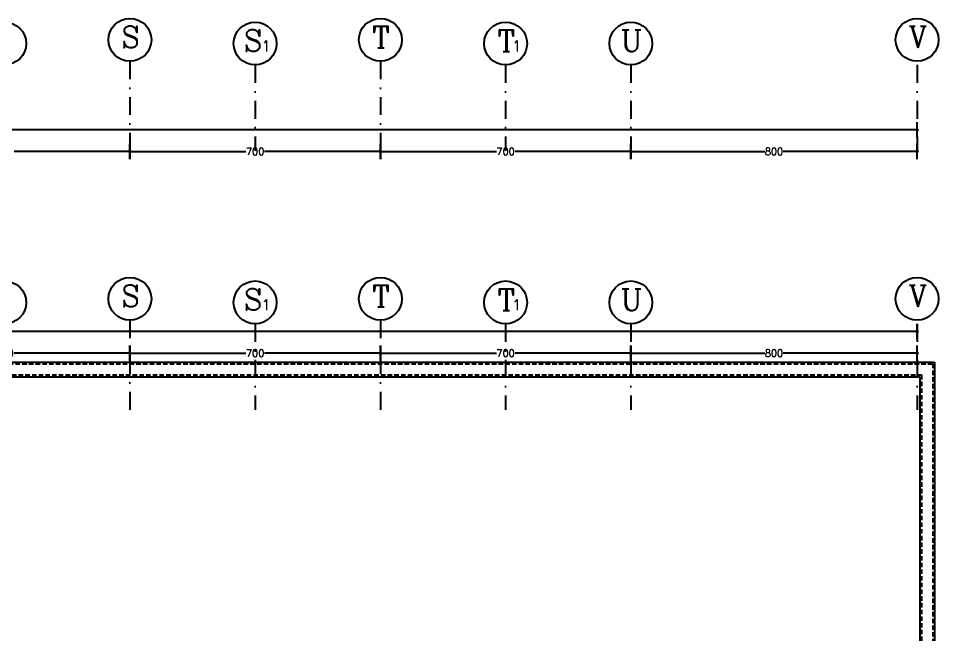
# Model space of a CAD drawing. Header units: inches. Extents: x 567429 to 582707, y 126347 to 133675.
# Drawn here: x 580131 to 582703, y 131952 to 133675 of the extents above; entities that cross this region are included whole.
import ezdxf
from ezdxf.enums import TextEntityAlignment as Align

# ---------------------------------------------------------------- set-up
doc = ezdxf.new("R2010")
doc.units = ezdxf.units.IN
doc.header["$MEASUREMENT"] = 0
doc.header["$PDMODE"] = 66
for name, pattern in [('DASHDOT2', [0.5, 0.25, -0.125, 0, -0.125]), ('DASHED2', [0.375, 0.25, -0.125]), ('HIDDEN', [0.375, 0.25, -0.125])]:
    doc.linetypes.add(name, pattern=pattern)
for name, color, linetype in [('2', 1, 'Continuous'), ('axx', 8, 'DASHED2'), ('DIM', 15, 'Continuous'), ('win', 1, 'Continuous')]:
    doc.layers.add(name, color=color, linetype=linetype)
doc.styles.add('ROMANS', font='romans.shx')
doc.styles.add('style1', font='romanc.shx', dxfattribs={"oblique": 5, "height": 25})
doc.dimstyles.new('DIM 1-100', dxfattribs={"dimtxt": 20, "dimasz": 1, "dimexe": 1, "dimexo": 0.08, "dimgap": 0.09, "dimtad": 0, "dimdec": 0, "dimzin": 0, "dimdsep": 46, "dimtxsty": 'ROMANS', "dimblk": 'KHAT', "dimcen": 0.09, "dimse1": 1, "dimse2": 1, "dimclrd": 15, "dimclre": 15, "dimclrt": 6, "dimadec": 0, "dimazin": 0, "dimtfac": 1, "dimtdec": 0, "dimtix": 1, "dimtmove": 2, "dimatfit": 3, "dimfxl": 1, "dimtolj": 1, "dimtzin": 0, "dimarcsym": 2})

# ---------------------------------------------------------------- blocks, each defined once
blk = doc.blocks.new('KHAT')
at = {"layer": 'DIM', "ltscale": 0.5}
blk.add_line((0, -21.5), (0, 21.5), dxfattribs=at)
at = {"layer": 'DIM', "ltscale": 0.5, "const_width": 4.75}
blk.add_lwpolyline([(-2.4, 0, 1), (2.4, 0, 1)], format="xyb", close=True, dxfattribs=at)
blk = doc.blocks.new('*D237')
at = {"color": 15, "lineweight": -2, "transparency": 16777216}
for p, q in [((11651, 6931.2), (11974.2, 6931.2)), ((12349, 6931.2), (12025.8, 6931.2))]:
    blk.add_line(p, q, dxfattribs=at)
at = {"layer": 'Defpoints', "color": 0, "transparency": 16777216}
for p in [(12350, 6931.2), (11650, 6850.8), (12350, 6850.8)]:
    blk.add_point(p, dxfattribs=at)
at = {"color": 15, "lineweight": -2, "transparency": 16777216, "rotation": 180}
blk.add_blockref('KHAT', (11650, 6931.2), dxfattribs=at)
at = {"color": 15, "lineweight": -2, "transparency": 16777216}
blk.add_blockref('KHAT', (12350, 6931.2), dxfattribs=at)
at = {"color": 6, "transparency": 16777216, "insert": (12000, 6931.2), "char_height": 20, "attachment_point": 5, "style": 'ROMANS'}
blk.add_mtext('\\A1;700', dxfattribs=at)
blk = doc.blocks.new('*D238')
at = {"color": 15, "lineweight": -2, "transparency": 16777216}
for p, q in [((12351, 6931.2), (12674.2, 6931.2)), ((13049, 6931.2), (12725.8, 6931.2))]:
    blk.add_line(p, q, dxfattribs=at)
at = {"layer": 'Defpoints', "color": 0, "transparency": 16777216}
for p in [(13050, 6931.2), (12350, 6850.8), (13050, 6850.8)]:
    blk.add_point(p, dxfattribs=at)
at = {"color": 15, "lineweight": -2, "transparency": 16777216, "rotation": 180}
blk.add_blockref('KHAT', (12350, 6931.2), dxfattribs=at)
at = {"color": 15, "lineweight": -2, "transparency": 16777216}
blk.add_blockref('KHAT', (13050, 6931.2), dxfattribs=at)
at = {"color": 6, "transparency": 16777216, "insert": (12700, 6931.2), "char_height": 20, "attachment_point": 5, "style": 'ROMANS'}
blk.add_mtext('\\A1;700', dxfattribs=at)
blk = doc.blocks.new('*D239')
at = {"color": 15, "lineweight": -2, "transparency": 16777216}
for p, q in [((13051, 6931.2), (13374.2, 6931.2)), ((13749, 6931.2), (13425.8, 6931.2))]:
    blk.add_line(p, q, dxfattribs=at)
at = {"layer": 'Defpoints', "color": 0, "transparency": 16777216}
for p in [(13750, 6931.2), (13050, 6850.8), (13750, 6850.8)]:
    blk.add_point(p, dxfattribs=at)
at = {"color": 15, "lineweight": -2, "transparency": 16777216, "rotation": 180}
blk.add_blockref('KHAT', (13050, 6931.2), dxfattribs=at)
at = {"color": 15, "lineweight": -2, "transparency": 16777216}
blk.add_blockref('KHAT', (13750, 6931.2), dxfattribs=at)
at = {"color": 6, "transparency": 16777216, "insert": (13400, 6931.2), "char_height": 20, "attachment_point": 5, "style": 'ROMANS'}
blk.add_mtext('\\A1;700', dxfattribs=at)
blk = doc.blocks.new('*D245')
at = {"color": 15, "lineweight": -2, "transparency": 16777216}
for p, q in [((1, 6991.5), (7034.2, 6991.5)), ((14549, 6991.5), (7121, 6991.5))]:
    blk.add_line(p, q, dxfattribs=at)
at = {"layer": 'Defpoints', "color": 0, "transparency": 16777216}
for p in [(0, 6991.2), (14550, 6991.5), (14550, 6931.2)]:
    blk.add_point(p, dxfattribs=at)
at = {"color": 15, "lineweight": -2, "transparency": 16777216, "rotation": 180}
blk.add_blockref('KHAT', (0, 6991.5), dxfattribs=at)
at = {"color": 15, "lineweight": -2, "transparency": 16777216}
blk.add_blockref('KHAT', (14550, 6991.5), dxfattribs=at)
at = {"color": 6, "transparency": 16777216, "insert": (7077.6, 6991.5), "char_height": 20, "attachment_point": 5, "style": 'ROMANS'}
blk.add_mtext('\\A1;14550', dxfattribs=at)
blk = doc.blocks.new('*D246')
at = {"color": 15, "lineweight": -2, "transparency": 16777216}
for p, q in [((13751, 6931.2), (14124.2, 6931.2)), ((14549, 6931.2), (14175.8, 6931.2))]:
    blk.add_line(p, q, dxfattribs=at)
at = {"layer": 'Defpoints', "color": 0, "transparency": 16777216}
for p in [(14550, 6931.2), (14550, 6931.2), (13750, 6850.8)]:
    blk.add_point(p, dxfattribs=at)
at = {"color": 15, "lineweight": -2, "transparency": 16777216, "rotation": 180}
blk.add_blockref('KHAT', (13750, 6931.2), dxfattribs=at)
at = {"color": 15, "lineweight": -2, "transparency": 16777216}
blk.add_blockref('KHAT', (14550, 6931.2), dxfattribs=at)
at = {"color": 6, "transparency": 16777216, "insert": (14150, 6931.2), "char_height": 20, "attachment_point": 5, "style": 'ROMANS'}
blk.add_mtext('\\A1;800', dxfattribs=at)
blk = doc.blocks.new('Axes')
at = {"layer": 'axx', "linetype": 'DASHDOT2', "ltscale": 200}
for p, q in [((12350, 7023.2), (12350, 6773.2)), ((13050, 7023.2), (13050, 6773.2)), ((12700, 7013), (12700, 6773.2)), ((13400, 7013), (13400, 6773.2)), ((13750, 7013), (13750, 6773.2)), ((14550, 7013), (14550, 6773.2))]:
    blk.add_line(p, q, dxfattribs=at)
at = {"layer": 'axx', "color": 3, "linetype": 'Continuous'}
for centre in [(12000, 7073), (12350, 7083.2), (12700, 7073), (13050, 7083.2), (13400, 7073), (13750, 7073), (14550, 7083.2)]:
    blk.add_circle(centre, 60, dxfattribs=at)
at = {"layer": 'axx', "color": 6, "style": 'style1'}
for s, height, p in [('S', 60, (12351.8, 7061)), ('S', 60, (12693.9, 7051)), ('T', 60, (13051.8, 7061)), ('T', 60, (13401.8, 7050.8)), ('U', 60, (13751.8, 7050.8)), ('V', 60, (14551.8, 7061)), ('1', 30, (12730.7, 7051.1)), ('1', 30, (13430.7, 7051.1))]:
    blk.add_text(s, height=height, dxfattribs=at).set_placement(p, align=Align.CENTER)
dim = blk.add_linear_dim(base=(14550, 6991.5), p1=(0, 6991.2), p2=(14550, 6931.2), dimstyle='DIM 1-100')
dim.commit()
dim.dimension.update_dxf_attribs({"geometry": '*D245', "text_midpoint": (7077.6, 6991.5), "dimtype": 128})
for base, p1, p2, picture, middle in [((12350, 6931.2), (11650, 6850.8), (12350, 6850.8), '*D237', (12000, 6931.2)), ((13050, 6931.2), (12350, 6850.8), (13050, 6850.8), '*D238', (12700, 6931.2)), ((13750, 6931.2), (13050, 6850.8), (13750, 6850.8), '*D239', (13400, 6931.2)), ((14550, 6931.2), (13750, 6850.8), (14550, 6931.2), '*D246', (14150, 6931.2))]:
    dim = blk.add_linear_dim(base=base, p1=p1, p2=p2, dimstyle='DIM 1-100')
    dim.commit()
    dim.dimension.update_dxf_attribs({"geometry": picture, "text_midpoint": middle})

msp = doc.modelspace()

# ---------------------------------------------------------------- linework, layer by layer
at = {"layer": '2', "color": 15, "ltscale": 2}
for p, q in [((576768.7, 132713.8), (582691.5, 132713.8)), ((582691.5, 132713.8), (582691.5, 131183.8)), ((576755.3, 132672.8), (582650.5, 132672.8)), ((582650.5, 132672.8), (582650.5, 131183.8))]:
    msp.add_line(p, q, dxfattribs=at)
at = {"layer": 'axx', "color": 15, "linetype": 'DASHDOT2', "ltscale": 200}
for p, q in [((580443, 133554.7), (580443, 133304.7)), ((580793, 133544.4), (580793, 133304.7)), ((581143, 133554.7), (581143, 133304.7)), ((581493, 133544.4), (581493, 133304.7)), ((581843, 133544.4), (581843, 133304.7)), ((582643, 133544.4), (582643, 133304.7))]:
    msp.add_line(p, q, dxfattribs=at)
at = {"layer": 'axx', "color": 15}
for p, q in [((582642, 133362.9), (575214, 133362.9)), ((580442, 133302.6), (580118.8, 133302.6)), ((580444, 133302.6), (580767.2, 133302.6)), ((581142, 133302.6), (580818.8, 133302.6)), ((581144, 133302.6), (581467.2, 133302.6)), ((581842, 133302.6), (581518.8, 133302.6)), ((581844, 133302.6), (582217.2, 133302.6)), ((582642, 133302.6), (582268.8, 133302.6))]:
    msp.add_line(p, q, dxfattribs=at)
at = {"layer": 'axx', "color": 15, "linetype": 'Continuous'}
for centre in [(580443, 133614.7), (581143, 133614.7), (582643, 133614.7), (580093, 133604.4), (580793, 133604.4), (581493, 133604.4), (581843, 133604.4)]:
    msp.add_circle(centre, 60, dxfattribs=at)
at = {"layer": 'DIM', "color": 15, "ltscale": 0.5}
msp.add_line((582643, 133341.4), (582643, 133384.3), dxfattribs=at)
at = {"layer": 'DIM', "color": 15, "ltscale": 0.5, "const_width": 4.75, "elevation": 0}
msp.add_lwpolyline([(582640.6, 133362.9, 1), (582645.4, 133362.9, 1)], format="xyb", close=True, dxfattribs=at)
at = {"layer": 'win', "color": 15, "linetype": 'HIDDEN', "ltscale": 50}
for p, q in [((576767.1, 132708.8), (582686.5, 132708.8)), ((582686.5, 132708.8), (582686.5, 131183.8)), ((576757, 132677.8), (582655.5, 132677.8)), ((582655.5, 132677.8), (582655.5, 131183.8))]:
    msp.add_line(p, q, dxfattribs=at)

# ---------------------------------------------------------------- block references
at = {"layer": 'axx', "color": 15, "rotation": 180}
for p in [(580443, 133302.6), (581143, 133302.6), (581843, 133302.6)]:
    msp.add_blockref('KHAT', p, dxfattribs=at)
at = {"layer": 'axx', "color": 15}
for p in [(580443, 133302.6), (581143, 133302.6), (581843, 133302.6), (582643, 133302.6)]:
    msp.add_blockref('KHAT', p, dxfattribs=at)
at = {"layer": 'axx'}
msp.add_blockref('Axes', (568093, 125807.5), dxfattribs=at)

# ---------------------------------------------------------------- texts
at = {"layer": 'axx', "color": 15, "style": 'style1'}
for s, height, p in [('S', 60, (580444.8, 133592.5)), ('S', 60, (580786.9, 133582.5)), ('T', 60, (581144.8, 133592.5)), ('T', 60, (581494.8, 133582.3)), ('U', 60, (581844.8, 133582.3)), ('V', 60, (582644.8, 133592.5)), ('1', 30, (580823.7, 133582.5)), ('1', 30, (581523.7, 133582.5))]:
    msp.add_text(s, height=height, dxfattribs=at).set_placement(p, align=Align.CENTER)
at = {"layer": 'axx', "color": 15, "char_height": 20, "attachment_point": 5, "style": 'ROMANS'}
for s, insert in [('\\A1;700', (580793, 133302.6)), ('\\A1;700', (581493, 133302.6)), ('\\A1;800', (582243, 133302.6))]:
    msp.add_mtext(s, dxfattribs=dict(at, insert=insert))

doc.saveas('drawing.dxf')
